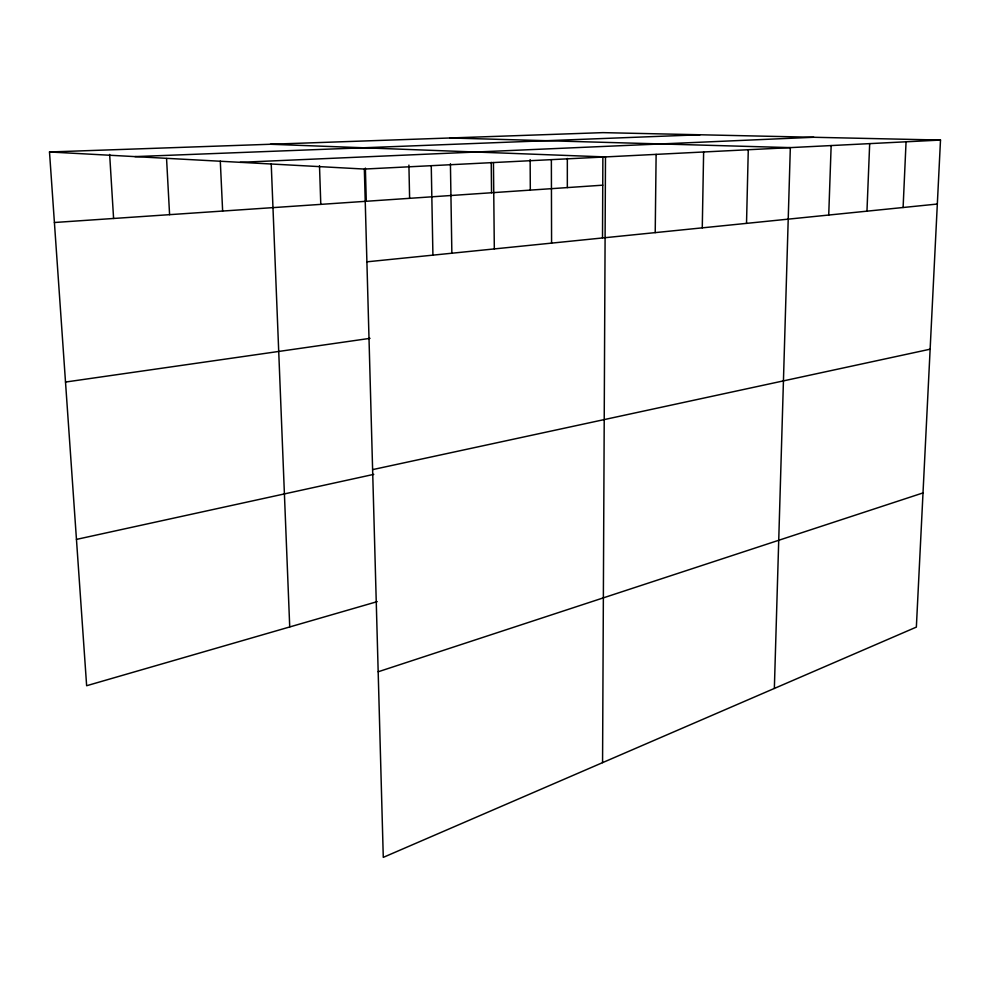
<?xml version="1.0" encoding="UTF-8"?>
<svg xmlns="http://www.w3.org/2000/svg" width="990" height="990" viewBox="0 0 990 990"><rect width="100%" height="100%" fill="white"/><g stroke="black" fill="none" stroke-linecap="round" stroke-linejoin="round"><path stroke-width="1.49" d="M602.514 237.847L602.873 157.361M602.564 762.646L605.484 156.927L270.431 144.255M655.219 232.625L656.123 154.378M702.269 227.849L703.63 151.977M746.522 223.369L748.279 149.738M774.353 688.446L790.329 147.621L450.017 137.969M828.729 215.04L831.154 145.567M866.968 211.167L869.678 143.624M903.103 207.504L906.06 141.793M49.5 151.977L602.984 132.635L940.5 140.06L916.356 627.103L383.279 857.365L364.345 169.055L49.5 151.977L86.637 685.724L377.239 601.623M378.18 671.777L923.014 492.921M76.453 539.402L373.762 474.371M372.611 469.619L930.13 349.198M65.501 382.053L370.037 338.345M366.894 261.83L937.332 204.039M54.413 222.503L602.749 185.179M364.345 169.055L940.5 140.06M240.174 162.323L813.78 137.263M134.949 156.606L700.029 134.764M109.655 154.452L113.59 218.481M166.555 158.524L169.587 214.669M220.3 161.147L222.639 211.056M271.223 163.87L289.724 626.942M319.498 165.738L320.785 204.373M365.372 168.102L366.288 201.279M408.907 165.107L409.613 198.334M431.256 165.689L432.915 255.148M450.425 163.721L451.861 253.217M491.226 162.372L491.547 192.753M493.441 162.558L494.319 248.923M530.145 159.6L530.306 190.117M551.368 159.65L551.579 243.119M567.332 158.437L567.332 187.593"/></g></svg>
